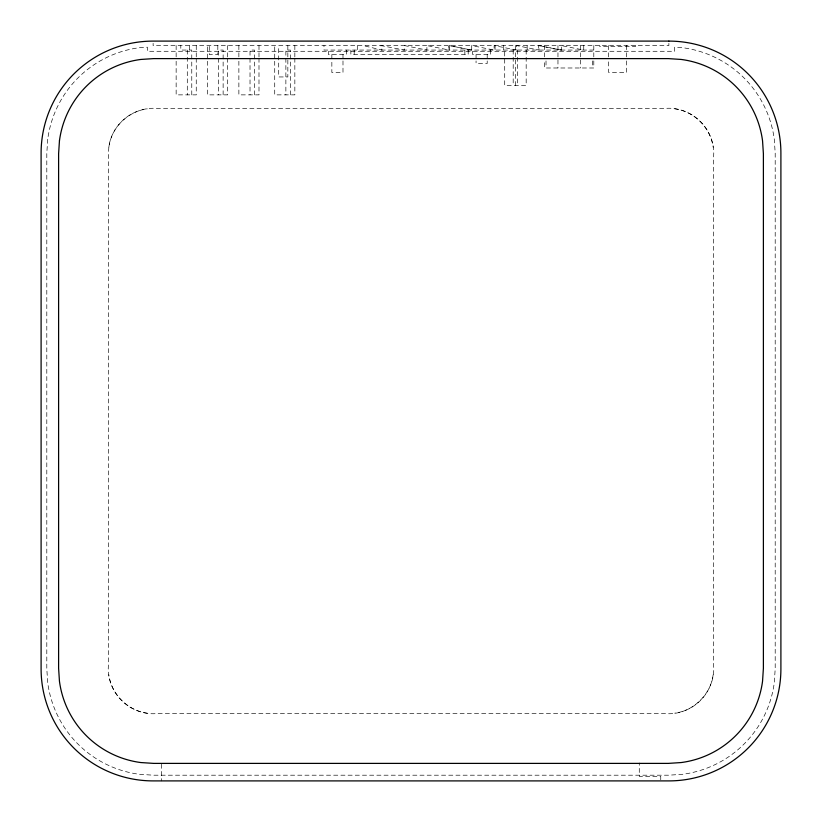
<?xml version="1.0" encoding="UTF-8"?>
<svg xmlns="http://www.w3.org/2000/svg" width="822" height="822" viewBox="0 0 822 822"><rect width="100%" height="100%" fill="white"/><g stroke="black" fill="none" stroke-linecap="round" stroke-linejoin="round"><path stroke-width="0.62" stroke-dasharray="4.11 3.08" d="M108.843 147.292L108.309 155.327L108.309 666.673C106.85 692.227 129.773 715.15 155.327 713.691L666.673 713.691C692.227 715.15 715.15 692.227 713.691 666.673L713.691 155.327C715.15 129.773 692.227 106.85 666.673 108.309L155.327 108.309C132.825 107.23 111.391 124.769 108.843 147.292A44.665 44.665 0 0 1 147.292 108.843M593.803 50.06L323.981 50.06L323.981 45.58M583.743 45.58L583.743 50.06L561.334 45.58L561.334 50.06L538.934 45.58L538.934 50.06L516.524 45.58L516.524 50.06L494.125 45.58L494.125 50.06L471.715 45.58L471.715 50.06L448.411 45.58L449.315 50.06L426.906 45.58L426.906 50.06L404.506 45.58L404.506 50.06L380.905 45.58L382.096 50.06L363.077 45.58M561.334 50.06L538.328 45.58L538.934 50.06M471.715 50.06L449.315 45.58L449.315 50.06M668.882 43.34L668.882 45.58L153.118 45.58L153.118 43.34M660.754 779.78L660.754 776.42L639.28 776.42L639.28 762.98M635.55 45.58L635.55 46.474L599.7 46.474L599.7 45.58M626.58 45.58L626.58 59.667M626.58 60.941L626.58 72.47L608.66 72.47L608.66 60.941M608.66 45.58L608.66 59.667M593.803 45.58L593.803 57.396M593.803 60.931L593.803 67.99L544.513 67.99L544.513 60.931M592.313 60.931L592.313 67.99M580.363 45.58L580.363 67.99M557.963 45.58L557.963 67.99M546.014 60.931L546.014 67.99M544.513 45.58L544.513 58.578M527.149 45.58L527.149 50.06M526.172 50.06L526.172 85.457L504.708 85.457L504.708 50.06M517.675 50.06L517.675 85.457M515.435 45.58L515.415 85.457M513.195 50.06L513.195 85.457M503.732 45.58L503.732 50.06M495.07 45.58L495.07 50.06M490.59 50.06L490.59 54.54L472.671 54.54L472.671 50.06M487.199 54.54L487.199 59.667M487.199 60.941L487.199 63.5L476.061 63.5L476.061 60.941M476.061 54.54L476.061 59.667M468.191 50.06L468.191 54.54L350.86 54.54L350.86 50.06M464.862 50.06L464.862 54.54M357.303 45.58L357.303 50.06M354.19 50.06L354.19 54.54M346.381 50.06L346.381 54.54L328.461 54.54L328.461 50.06M342.99 54.54L342.99 59.667M342.99 60.941L342.99 72.47L331.852 72.47L331.852 60.941M331.852 54.54L331.852 59.667M294.841 45.58L294.841 56.954M294.841 58.218L294.841 94.869L274.723 94.869L274.723 45.58M290.351 94.869L290.351 50.06L285.871 50.06L285.871 94.869M287.844 45.58L287.844 76.949L278.709 76.949L278.709 45.58M258.992 45.58L258.992 56.954M258.992 58.218L258.992 94.869L238.873 94.869L238.873 58.218M254.501 94.869L254.501 50.06L250.022 50.06L250.022 94.869M238.873 45.58L238.873 56.954M227.622 45.58L227.622 56.954M227.622 58.218L227.622 94.869L207.504 94.869L207.504 45.58M223.132 94.869L223.132 50.06L218.652 50.06L218.652 94.869M217.82 45.58L217.82 54.54L209.271 54.54L209.271 45.58M196.253 45.58L196.253 56.954M196.253 58.218L196.253 94.869L176.144 94.869L176.144 58.218M191.773 94.869L191.773 50.06L180.809 50.06L180.809 45.58M189.358 45.58L189.358 50.06M187.293 50.06L187.293 94.869M176.144 45.58L176.144 56.954M161.431 764.255L161.431 780.9M674.708 108.843A44.665 44.665 0 0 1 713.157 147.292M147.292 713.157A44.665 44.665 0 0 1 108.843 674.708M713.157 674.708A44.665 44.665 0 0 1 674.708 713.157M47.727 139.247L46.803 153.313L46.803 668.687L47.727 682.753A106.305 106.305 0 0 0 139.247 774.273L153.313 775.197L668.687 775.197L682.753 774.273A106.305 106.305 0 0 0 774.273 682.753L775.197 668.687L775.197 153.313L774.273 139.247A106.305 106.305 0 0 0 682.753 47.727L674.585 47.193L674.585 51.283L147.415 51.283L147.415 47.193L139.247 47.727A106.305 106.305 0 0 0 47.727 139.247"/><path stroke-width="1.23" d="M59.451 140.788L58.609 153.693L58.609 668.307L59.451 681.212A94.479 94.479 0 0 0 140.788 762.549L153.693 763.391L668.307 763.391L681.212 762.549A94.479 94.479 0 0 0 762.549 681.212L763.391 668.307L763.391 153.693L762.549 140.788A94.479 94.479 0 0 0 681.212 59.451L668.307 58.609L153.693 58.609L140.788 59.451A94.479 94.479 0 0 0 59.451 140.788M668.882 41.1L153.118 41.1A112.018 112.018 0 0 0 41.1 153.118L41.1 668.882A112.018 112.018 0 0 0 153.118 780.9L668.882 780.9A112.018 112.018 0 0 0 780.9 668.882L780.9 153.118A112.018 112.018 0 0 0 668.882 41.1"/></g></svg>
